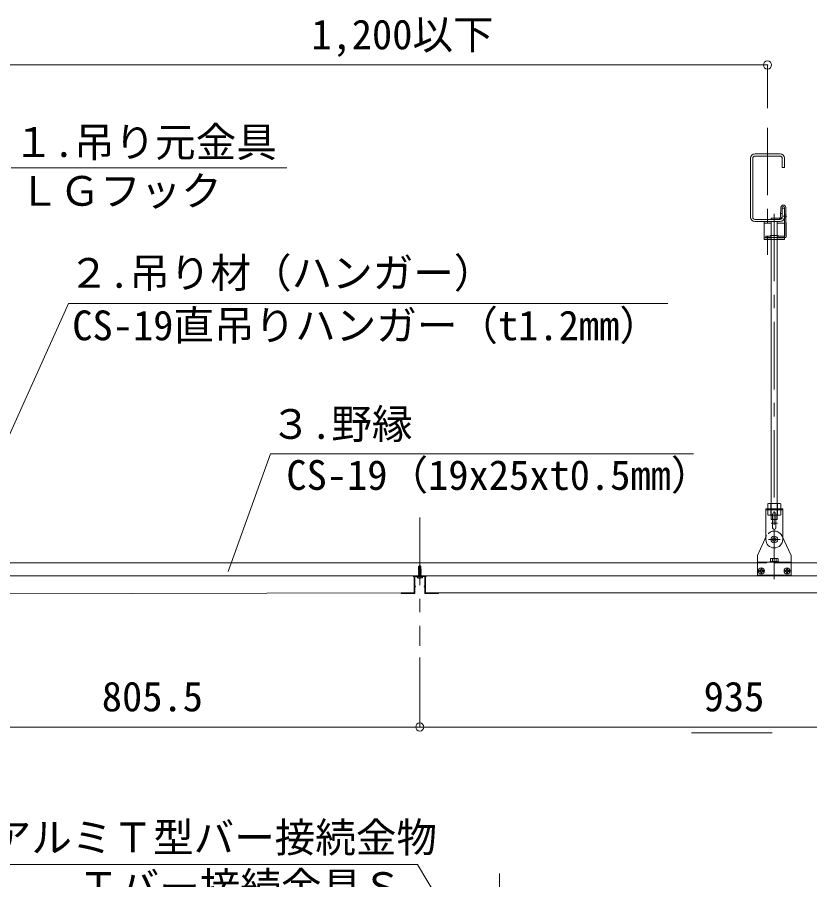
# Model space of a CAD drawing. Units: millimetres on the paper, enlarged 5 times, with parts at other scales. Extents: x -1379 to 1379, y -984 to 973.
# Drawn here: x -534.9 to -241.8, y -329.6 to -10.6 of the extents above; entities that cross this region are included whole.
import ezdxf
from ezdxf.enums import TextEntityAlignment as Align

# ---------------------------------------------------------------- set-up
doc = ezdxf.new("R2010")
doc.units = ezdxf.units.MM
doc.header["$LTSCALE"] = 5
doc.header["$PDMODE"] = 32
doc.header["$PDSIZE"] = 3
for name, pattern in [('CHAIN1', [8, 5, -1, 1, -1]), ('DASHED1', [1.8, 1.2, -0.6]), ('DOUBLE_CHAIN1', [8.8, 5, -1, 0.6, -0.6, 0.6, -1]), ('LONG_DASHED1', [7, 6, -1])]:
    doc.linetypes.add(name, pattern=pattern)
for name, color, linetype, lineweight in [('2-0_中心線', 3, 'Continuous', 18), ('2-1_中線', 7, 'Continuous', 18), ('2-2_太線１', 3, 'Continuous', 18), ('2-4_細線', 7, 'Continuous', 18), ('2-5_寸法', 4, 'Continuous', 9), ('2-6_文字', 7, 'Continuous', 18)]:
    doc.layers.add(name, color=color, linetype=linetype, lineweight=lineweight)
doc.styles.add('ＭＳ ゴシック', font='')
doc.styles.get('ＭＳ ゴシック').set_extended_font_data('MS Gothic')

msp = doc.modelspace()

# ---------------------------------------------------------------- linework, layer by layer
at = {"layer": '2-0_中心線', "color": 4, "linetype": 'CHAIN1', "lineweight": 9}
for p, q in [((-257.419, -51.462), (-257.419, -98.436)), ((-254.919, -83.258), (-254.919, -218.42)), ((-251.582, -84.22), (-250.326, -84.22)), ((-386.044, -195.63), (-386.044, -243.048)), ((-254.919, -200.017), (-254.919, -208.3)), ((-257.035, -203.748), (-252.732, -203.748)), ((-254.919, -216.565), (-254.919, -208.014)), ((-356.544, -327.308), (-356.544, -876.408))]:
    msp.add_line(p, q, dxfattribs=at)
at = {"layer": '2-0_中心線'}
for p, q in [((-252.563, -84.397), (-252.452, -80.909)), ((-252.064, -84.432), (-251.953, -80.944)), ((-251.204, -80.97), (-251.071, -91.58)), ((-250.704, -80.97), (-250.558, -91.817)), ((-256.071, -84.873), (-256.071, -85.373)), ((-253.311, -84.873), (-256.071, -84.873)), ((-253.311, -85.373), (-256.071, -85.373)), ((-256.044, -86.173), (-256.044, -190.373)), ((-253.794, -86.173), (-253.794, -190.373)), ((-258.044, -91.58), (-258.044, -92.08)), ((-258.044, -91.58), (-256.419, -91.58)), ((-250.808, -92.08), (-258.044, -92.08)), ((-256.294, -91.33), (-253.794, -91.33)), ((-256.044, -91.83), (-256.044, -91.33)), ((-253.794, -91.83), (-253.794, -91.33)), ((-253.544, -91.33), (-253.794, -91.33)), ((-253.419, -91.58), (-251.071, -91.58))]:
    msp.add_line(p, q, dxfattribs=at)
at = {"layer": '2-0_中心線', "linetype": 'DASHED1'}
for p, q in [((-253.311, -84.873), (-252.311, -84.873)), ((-252.498, -83.248), (-251.997, -83.248)), ((-251.071, -83.595), (-250.571, -83.595)), ((-251.071, -84.845), (-250.571, -84.845))]:
    msp.add_line(p, q, dxfattribs=at)
at = {"layer": '2-0_中心線', "linetype": 'DOUBLE_CHAIN1'}
for p, q in [((-258.669, -92.823), (-258.669, -86.173)), ((-258.669, -86.748), (-256.169, -86.748)), ((-251.169, -86.748), (-253.669, -86.748)), ((-251.169, -92.823), (-251.169, -86.173)), ((-258.669, -92.248), (-256.169, -92.248)), ((-251.169, -92.248), (-253.669, -92.248)), ((-258.669, -92.823), (-251.169, -92.823))]:
    msp.add_line(p, q, dxfattribs=at)
at = {"layer": '2-0_中心線'}
for centre, radius, start, end in [((-251.579, -80.97), 0.875, 0, 176), ((-251.579, -80.97), 0.375, 0, 176), ((-253.311, -84.123), 0.75, 270, 356), ((-253.311, -84.123), 1.25, 270, 356), ((-256.531, -91.368), 0.239, 297.72609, 9.14378), ((-256.294, -91.83), 0.25, 270, 359.99998), ((-253.544, -91.83), 0.25, 179.99998, 269.99997), ((-253.308, -91.368), 0.239, 170.85619, 242.27388), ((-250.808, -91.83), 0.25, 270, 3)]:
    msp.add_arc(centre, radius, start, end, dxfattribs=at)
at = {"layer": '2-1_中線'}
for p, q in [((-263.669, -84.573), (-263.669, -62.773)), ((-262.869, -84.573), (-262.869, -62.773)), ((-262.069, -61.173), (-252.769, -61.173)), ((-262.069, -61.973), (-252.769, -61.973)), ((-251.969, -62.773), (-251.969, -66.173)), ((-251.169, -62.773), (-251.169, -66.173)), ((-251.169, -66.173), (-251.969, -66.173)), ((-251.169, -81.173), (-251.969, -81.173)), ((-251.969, -84.573), (-251.969, -81.173)), ((-251.169, -84.573), (-251.169, -81.173)), ((-262.069, -85.373), (-252.769, -85.373)), ((-262.069, -86.173), (-252.769, -86.173)), ((-251.794, -192.373), (-258.044, -192.373)), ((-258.044, -192.373), (-258.044, -203.748)), ((-251.794, -192.373), (-251.794, -203.748)), ((-261.169, -209.623), (-257.749, -202.322)), ((-248.669, -209.623), (-252.09, -202.322)), ((-261.169, -209.623), (-261.169, -216.873)), ((-248.669, -209.623), (-248.669, -216.873)), ((-261.169, -212.123), (-248.669, -212.123)), ((-248.669, -216.873), (-261.169, -216.873)), ((-383.919, -217.173), (-388.169, -217.173)), ((-388.169, -217.673), (-388.169, -223.423)), ((-387.919, -217.423), (-387.919, -220.923)), ((-384.169, -217.423), (-387.919, -217.423)), ((-384.169, -217.423), (-384.169, -220.923)), ((-383.919, -217.673), (-383.919, -223.423)), ((-387.919, -221.423), (-387.919, -223.673)), ((-384.169, -221.423), (-384.169, -223.673)), ((-581.169, -223.923), (-392.919, -223.423)), ((-388.169, -223.423), (-392.919, -223.423)), ((-379.169, -223.423), (-160.419, -223.423))]:
    msp.add_line(p, q, dxfattribs=at)
at = {"layer": '2-1_中線', "color": 3}
for p, q in [((-257.041, -190.373), (-257.369, -190.563)), ((-257.369, -192.373), (-257.369, -190.563)), ((-252.798, -190.373), (-257.041, -190.373)), ((-256.144, -192.373), (-256.144, -190.563)), ((-253.694, -192.373), (-253.694, -190.563)), ((-252.798, -190.373), (-252.469, -190.563)), ((-252.469, -192.373), (-252.469, -190.563)), ((-257.369, -192.373), (-252.469, -192.373)), ((-256.363, -210.998), (-256.363, -211.873)), ((-256.363, -211.873), (-253.476, -211.873)), ((-256.196, -210.79), (-256.313, -210.848)), ((-256.113, -210.748), (-253.726, -210.748)), ((-256.023, -210.771), (-255.641, -210.873)), ((-255.641, -210.877), (-255.641, -211.873)), ((-253.815, -210.77), (-254.198, -210.871)), ((-254.198, -210.871), (-254.198, -211.873)), ((-253.644, -210.788), (-253.528, -210.846)), ((-253.476, -210.998), (-253.476, -211.873)), ((-253.419, -212.123), (-253.419, -211.873))]:
    msp.add_line(p, q, dxfattribs=at)
at = {"layer": '2-1_中線', "linetype": 'DASHED1'}
for p, q in [((-251.794, -192.773), (-258.044, -192.773)), ((-248.669, -212.423), (-261.169, -212.423))]:
    msp.add_line(p, q, dxfattribs=at)
at = {"layer": '2-1_中線', "color": 3, "linetype": 'DASHED1'}
for p, q in [((-252.469, -192.773), (-257.369, -192.773)), ((-257.369, -192.798), (-257.369, -194.609)), ((-256.144, -192.798), (-256.144, -194.609)), ((-253.694, -192.798), (-253.694, -194.609)), ((-252.469, -192.798), (-252.469, -194.609)), ((-257.041, -194.798), (-257.369, -194.609)), ((-257.041, -194.798), (-252.798, -194.798)), ((-252.798, -194.798), (-252.469, -194.609))]:
    msp.add_line(p, q, dxfattribs=at)
at = {"layer": '2-1_中線', "color": 3}
msp.add_lwpolyline([(-253.419, -211.873), (-256.419, -211.873), (-256.419, -212.123)], dxfattribs=at)
at = {"layer": '2-1_中線'}
for points in [[(-392.919, -223.423), (-392.919, -223.673), (-387.919, -223.673)], [(-383.919, -223.423), (-379.169, -223.423), (-379.169, -223.673), (-384.169, -223.673)]]:
    msp.add_lwpolyline(points, dxfattribs=at)
at = {"layer": '2-1_中線', "linetype": 'DASHED1'}
msp.add_circle((-254.919, -203.748), 0.625, dxfattribs=at)
at = {"layer": '2-1_中線'}
for centre in [(-259.669, -215.373), (-250.169, -215.373)]:
    msp.add_circle(centre, 0.5, dxfattribs=at)
for centre, radius, start, end in [((-262.069, -62.773), 1.6, 90, 180), ((-262.069, -62.773), 0.8, 90, 180), ((-252.769, -62.773), 1.6, 0, 90), ((-252.769, -62.773), 0.8, 0, 90), ((-262.069, -84.573), 1.6, 180, 270), ((-262.069, -84.573), 0.8, 180, 270), ((-252.769, -84.573), 1.6, 270, 0), ((-252.769, -84.573), 0.8, 270, 0), ((-254.919, -203.748), 3.125, 180, 0), ((-388.169, -217.423), 0.25, 90, 270), ((-383.919, -217.423), 0.25, 270, 90), ((-387.919, -221.173), 0.25, 270, 90), ((-384.169, -221.173), 0.25, 90, 270)]:
    msp.add_arc(centre, radius, start, end, dxfattribs=at)
at = {"layer": '2-1_中線', "color": 3}
for centre, radius, start, end in [((-256.569, -192.066), 1.703, 96.34296, 118.04134), ((-256.799, -191.592), 1.22, 57.5712, 88.0446), ((-254.919, -194.427), 4.054, 72.41205, 107.58797), ((-253.04, -191.592), 1.22, 91.95543, 122.42883), ((-253.27, -192.066), 1.703, 61.95869, 83.65707), ((-256.113, -210.998), 0.25, 90, 180), ((-256.084, -211.013), 0.25, 75.94201, 116.60205), ((-254.914, -212.859), 2.111, 70.16671, 110.15114), ((-253.755, -211.013), 0.25, 63.73468, 103.86023), ((-253.726, -210.998), 0.25, 0, 90)]:
    msp.add_arc(centre, radius, start, end, dxfattribs=at)
at = {"layer": '2-1_中線', "color": 3, "linetype": 'DASHED1'}
for centre, radius, start, end in [((-256.569, -193.105), 1.703, 241.95869, 263.65707), ((-256.799, -193.579), 1.22, 271.95543, 302.42883), ((-254.919, -190.744), 4.054, 252.41205, 287.58797), ((-253.04, -193.579), 1.22, 237.5712, 268.0446), ((-253.27, -193.105), 1.703, 276.34296, 298.04134)]:
    msp.add_arc(centre, radius, start, end, dxfattribs=at)
at = {"layer": '2-1_中線', "linetype": 'DASHED1'}
msp.add_arc((-254.919, -203.748), 3.125, 25.10152, 154.89848, dxfattribs=at)
at = {"layer": '2-2_太線１', "linetype": 'DASHED1'}
for p, q in [((-256.044, -196.374), (-256.044, -190.373)), ((-253.794, -196.374), (-253.794, -190.373)), ((-256.044, -196.374), (-253.794, -196.374))]:
    msp.add_line(p, q, dxfattribs=at)
at = {"layer": '2-2_太線１'}
for p, q in [((-255.544, -194.373), (-255.544, -199.373)), ((-254.294, -194.373), (-254.294, -199.373)), ((-261.169, -212.423), (-548.669, -212.423)), ((-386.135, -213.443), (-386.469, -213.677)), ((-386.469, -214.673), (-386.469, -213.677)), ((-386.344, -213.743), (-386.469, -213.677)), ((-386.067, -213.548), (-386.344, -213.743)), ((-386.269, -213.899), (-386.067, -213.548)), ((-386.044, -213.423), (-386.135, -213.443)), ((-386.135, -213.443), (-386.067, -213.548)), ((-386.067, -213.548), (-386.044, -213.423)), ((-386.02, -213.533), (-386.044, -213.423)), ((-385.682, -213.735), (-385.619, -213.677)), ((-385.619, -214.673), (-385.619, -213.677)), ((-104.838, -212.423), (-248.669, -212.423)), ((-386.569, -215.247), (-386.419, -215.161)), ((-386.569, -215.247), (-386.319, -215.205)), ((-386.569, -215.272), (-386.318, -215.23)), ((-386.569, -215.272), (-386.569, -215.247)), ((-386.569, -215.272), (-386.419, -215.359)), ((-386.569, -215.625), (-385.519, -215.449)), ((-386.569, -215.6), (-386.419, -215.513)), ((-386.569, -215.625), (-386.569, -215.6)), ((-386.569, -215.625), (-386.419, -215.712)), ((-386.569, -215.977), (-385.519, -215.801)), ((-386.569, -215.952), (-386.419, -215.866)), ((-386.569, -215.977), (-386.569, -215.952)), ((-386.569, -215.977), (-386.419, -216.064)), ((-386.557, -216.298), (-386.419, -216.218)), ((-386.547, -216.343), (-386.557, -216.298)), ((-386.557, -216.65), (-386.419, -216.571)), ((-386.547, -216.696), (-386.557, -216.65)), ((-386.547, -216.343), (-385.519, -216.154)), ((-386.547, -216.343), (-386.431, -216.41)), ((-386.547, -216.696), (-385.519, -216.506)), ((-386.547, -216.696), (-386.431, -216.762)), ((-386.547, -217.053), (-385.519, -216.864)), ((-386.544, -214.935), (-386.525, -214.869)), ((-386.544, -214.935), (-386.336, -214.902)), ((-386.544, -214.935), (-386.419, -215.007)), ((-386.525, -214.869), (-386.419, -214.808)), ((-386.525, -214.869), (-386.34, -214.826)), ((-386.469, -214.673), (-386.398, -214.673)), ((-386.431, -216.41), (-385.669, -216.24)), ((-386.431, -216.762), (-385.669, -216.593)), ((-386.419, -214.808), (-386.419, -214.673)), ((-386.391, -214.802), (-386.419, -214.808)), ((-386.419, -215.007), (-386.381, -214.997)), ((-386.419, -215.161), (-386.419, -215.007)), ((-386.372, -215.15), (-386.419, -215.161)), ((-385.669, -215.337), (-386.419, -215.513)), ((-386.419, -215.359), (-386.361, -215.345)), ((-386.419, -215.513), (-386.419, -215.359)), ((-386.419, -215.712), (-385.669, -215.535)), ((-385.669, -215.69), (-386.419, -215.866)), ((-386.419, -215.866), (-386.419, -215.712)), ((-386.419, -216.064), (-385.669, -215.888)), ((-385.669, -216.042), (-386.419, -216.218)), ((-386.419, -216.218), (-386.419, -216.064)), ((-385.669, -216.395), (-386.419, -216.571)), ((-386.419, -216.571), (-386.419, -216.41)), ((-385.669, -216.752), (-386.419, -216.929)), ((-386.419, -216.929), (-386.419, -216.762)), ((-386.398, -214.673), (-386.391, -214.802)), ((-385.998, -214.798), (-386.392, -214.798)), ((-386.34, -214.826), (-386.391, -214.802)), ((-386.381, -214.997), (-386.336, -214.902)), ((-386.381, -214.997), (-386.372, -215.15)), ((-386.319, -215.205), (-386.372, -215.15)), ((-386.361, -215.345), (-386.318, -215.23)), ((-386.361, -215.345), (-386.358, -215.407)), ((-386.344, -213.743), (-386.344, -214.798)), ((-386.34, -214.826), (-386.336, -214.902)), ((-386.319, -215.205), (-386.318, -215.23)), ((-386.269, -213.899), (-386.269, -214.798)), ((-385.964, -214.673), (-386.153, -215.371)), ((-386.131, -215.291), (-385.669, -215.183)), ((-386.131, -215.291), (-386.051, -215.185)), ((-386.057, -213.774), (-386.094, -213.839)), ((-386.094, -213.839), (-386.094, -215.155)), ((-385.669, -214.985), (-386.074, -215.08)), ((-386.044, -215.159), (-386.074, -215.08)), ((-386.051, -215.185), (-385.519, -215.096)), ((-386.044, -215.159), (-386.051, -215.185)), ((-386.03, -214.915), (-385.669, -214.83)), ((-386.03, -214.915), (-385.958, -214.842)), ((-385.843, -214.673), (-385.972, -214.703)), ((-385.928, -214.73), (-385.972, -214.703)), ((-385.964, -214.673), (-385.619, -214.673)), ((-385.928, -214.73), (-385.958, -214.842)), ((-385.958, -214.842), (-385.588, -214.783)), ((-385.928, -214.73), (-385.685, -214.673)), ((-385.868, -213.748), (-385.885, -213.736)), ((-385.769, -213.936), (-385.769, -214.673)), ((-385.588, -214.783), (-385.669, -214.83)), ((-385.669, -214.985), (-385.669, -214.83)), ((-385.519, -215.096), (-385.669, -215.183)), ((-385.669, -215.337), (-385.669, -215.183)), ((-385.519, -215.449), (-385.669, -215.535)), ((-385.669, -215.69), (-385.669, -215.535)), ((-385.519, -215.801), (-385.669, -215.888)), ((-385.669, -216.042), (-385.669, -215.888)), ((-385.519, -216.154), (-385.669, -216.24)), ((-385.519, -216.506), (-385.669, -216.593)), ((-385.519, -216.864), (-385.669, -216.951)), ((-385.588, -214.783), (-385.619, -214.673)), ((-385.519, -215.096), (-385.519, -215.071)), ((-385.519, -215.449), (-385.519, -215.424)), ((-385.519, -215.801), (-385.519, -215.776)), ((-385.519, -216.154), (-385.519, -216.129)), ((-385.519, -216.506), (-385.519, -216.481)), ((-385.519, -216.864), (-385.519, -216.839)), ((-104.838, -217.173), (-592.419, -217.173)), ((-385.044, -217.548), (-387.044, -217.548)), ((-387.044, -217.548), (-387.044, -217.623)), ((-385.169, -217.423), (-386.919, -217.423)), ((-386.569, -217.423), (-386.49, -217.344)), ((-386.557, -217.008), (-386.419, -216.929)), ((-386.547, -217.053), (-386.557, -217.008)), ((-386.547, -217.053), (-386.431, -217.12)), ((-386.487, -217.223), (-386.49, -217.344)), ((-386.49, -217.344), (-385.599, -217.344)), ((-386.487, -217.223), (-385.531, -217.223)), ((-386.431, -217.12), (-385.669, -216.951)), ((-386.419, -217.223), (-386.419, -217.12)), ((-385.669, -217.105), (-386.172, -217.223)), ((-385.713, -217.223), (-385.519, -217.191)), ((-385.519, -217.191), (-385.669, -217.105)), ((-385.602, -217.223), (-385.599, -217.344)), ((-385.519, -217.423), (-385.599, -217.344)), ((-385.555, -217.223), (-385.519, -217.216)), ((-385.519, -217.216), (-385.531, -217.223)), ((-385.519, -217.216), (-385.519, -217.191)), ((-385.044, -217.548), (-385.044, -217.623))]:
    msp.add_line(p, q, dxfattribs=at)
at = {"layer": '2-2_太線１', "linetype": 'DOUBLE_CHAIN1'}
msp.add_line((-253.729, -197.685), (-256.109, -197.685), dxfattribs=at)
at = {"layer": '2-2_太線１', "linetype": 'LONG_DASHED1'}
for p, q in [((-386.619, -218.018), (-386.331, -217.439)), ((-386.044, -217.287), (-386.331, -217.439)), ((-386.044, -217.287), (-385.758, -217.439)), ((-385.469, -218.018), (-385.758, -217.439))]:
    msp.add_line(p, q, dxfattribs=at)
at = {"layer": '2-2_太線１'}
for points in [[(-385.619, -213.677), (-385.954, -213.443), (-386.044, -213.423)], [(-386.569, -215.6), (-385.519, -215.424), (-385.669, -215.337)], [(-386.569, -215.952), (-385.519, -215.776), (-385.669, -215.69)], [(-386.557, -216.298), (-385.519, -216.129), (-385.669, -216.042)], [(-386.557, -216.65), (-385.519, -216.481), (-385.669, -216.395)], [(-386.557, -217.008), (-385.519, -216.839), (-385.669, -216.752)], [(-386.044, -215.159), (-385.519, -215.071), (-385.669, -214.985)], [(-385.659, -216.401), (-385.669, -216.246), (-385.669, -216.24)], [(-385.659, -216.753), (-385.669, -216.598), (-385.669, -216.593)], [(-385.659, -217.111), (-385.669, -216.956), (-385.669, -216.951)]]:
    msp.add_lwpolyline(points, dxfattribs=at)
msp.add_circle((-254.919, -203.748), 1.25, dxfattribs=at)
for centre, radius, start, end in [((-254.919, -194.373), 0.625, 0, 180), ((-254.919, -199.373), 0.625, 180, 0), ((-386.348, -213.606), 0.336, 329.99998, 12.5), ((-385.692, -213.461), 0.336, 192.5, 235), ((-386.282, -215.236), 0.188, 246.07925, 313.5446), ((-385.953, -213.834), 0.12, 54.99998, 149.99998), ((-386, -213.936), 0.23, 0, 54.99998), ((-385.782, -213.626), 0.148, 235, 312.84566), ((-385.495, -213.936), 0.275, 132.84566, 180), ((-386.919, -217.548), 0.125, 90, 180), ((-386.744, -217.623), 0.3, 180, 238.10921), ((-386.044, -216.498), 1.625, 238.10921, 301.89078), ((-385.344, -217.623), 0.3, 301.89078, 0), ((-385.169, -217.548), 0.125, 0, 90)]:
    msp.add_arc(centre, radius, start, end, dxfattribs=at)
at = {"layer": '2-4_細線', "color": 4, "lineweight": 9}
msp.add_line((-537.126, -66.323), (-435.243, -66.323), dxfattribs=at)
at = {"layer": '2-5_寸法'}
for p, q in [((-257.419, -28.264), (-557.419, -28.264)), ((-257.419, -28.264), (-257.419, -44.248)), ((-441.247, -172.025), (-456.95, -215.601)), ((-441.247, -172.025), (-284.784, -172.025)), ((-386.044, -273.08), (-386.044, -247.315))]:
    msp.add_line(p, q, dxfattribs=at)
for points in [[(-552.474, -197.355), (-515.967, -116.527), (-294.277, -116.527)], [(-587.419, -273.08), (-386.044, -273.08), (-153.544, -273.08)]]:
    msp.add_lwpolyline(points, dxfattribs=at)
at = {"layer": '2-5_寸法', "color": 3}
for p in [(-257.419, -28.264), (-386.044, -273.08)]:
    msp.add_point(p, dxfattribs=at)
at = {"layer": '2-6_文字'}
for p, q in [((-260.419, -215.311), (-260.419, -215.373)), ((-260.419, -215.436), (-260.419, -215.373)), ((-260.294, -215.186), (-259.982, -215.186)), ((-260.294, -215.561), (-259.982, -215.561)), ((-259.857, -214.748), (-259.857, -215.061)), ((-259.857, -215.998), (-259.857, -215.686)), ((-259.732, -214.623), (-259.669, -214.623)), ((-259.732, -216.123), (-259.669, -216.123)), ((-259.607, -214.623), (-259.669, -214.623)), ((-259.607, -216.123), (-259.669, -216.123)), ((-259.482, -214.748), (-259.482, -215.061)), ((-259.482, -215.998), (-259.482, -215.686)), ((-259.044, -215.186), (-259.357, -215.186)), ((-259.044, -215.561), (-259.357, -215.561)), ((-258.919, -215.311), (-258.919, -215.373)), ((-258.919, -215.436), (-258.919, -215.373)), ((-250.919, -215.311), (-250.919, -215.373)), ((-250.919, -215.436), (-250.919, -215.373)), ((-250.794, -215.186), (-250.482, -215.186)), ((-250.794, -215.561), (-250.482, -215.561)), ((-250.357, -214.748), (-250.357, -215.061)), ((-250.357, -215.998), (-250.357, -215.686)), ((-250.232, -214.623), (-250.169, -214.623)), ((-250.232, -216.123), (-250.169, -216.123)), ((-250.107, -214.623), (-250.169, -214.623)), ((-250.107, -216.123), (-250.169, -216.123)), ((-249.982, -214.748), (-249.982, -215.061)), ((-249.982, -215.998), (-249.982, -215.686)), ((-249.544, -215.186), (-249.857, -215.186)), ((-249.544, -215.561), (-249.857, -215.561)), ((-249.419, -215.311), (-249.419, -215.373)), ((-249.419, -215.436), (-249.419, -215.373)), ((-285.522, -275.286), (-255.702, -275.286))]:
    msp.add_line(p, q, dxfattribs=at)
at = {"layer": '2-6_文字', "color": 4, "lineweight": 9}
for p, q in [((-566.646, -323.979), (-386.934, -323.979)), ((-386.934, -323.979), (-357.453, -372.676))]:
    msp.add_line(p, q, dxfattribs=at)
at = {"layer": '2-6_文字'}
for centre in [(-259.669, -215.373), (-250.169, -215.373)]:
    msp.add_circle(centre, 1.125, dxfattribs=at)
for centre, start, end in [((-260.294, -215.311), 90, 180), ((-260.294, -215.436), 180, 270), ((-259.982, -215.061), 270, 0), ((-259.982, -215.686), 0, 90), ((-259.732, -214.748), 90, 180), ((-259.732, -215.998), 180, 270), ((-259.607, -214.748), 0, 90), ((-259.607, -215.998), 270, 0), ((-259.357, -215.061), 180, 270), ((-259.357, -215.686), 90, 180), ((-259.044, -215.311), 0, 90), ((-259.044, -215.436), 270, 0), ((-250.794, -215.311), 90, 180), ((-250.794, -215.436), 180, 270), ((-250.482, -215.061), 270, 0), ((-250.482, -215.686), 0, 90), ((-250.232, -214.748), 90, 180), ((-250.232, -215.998), 180, 270), ((-250.107, -214.748), 0, 90), ((-250.107, -215.998), 270, 0), ((-249.857, -215.061), 180, 270), ((-249.857, -215.686), 90, 180), ((-249.544, -215.311), 0, 90), ((-249.544, -215.436), 270, 0)]:
    msp.add_arc(centre, 0.125, start, end, dxfattribs=at)

# ---------------------------------------------------------------- texts
at = {"layer": '2-5_寸法', "color": 7, "style": 'ＭＳ ゴシック'}
for s, p in [('1,200以下', (-426.169, -25.764)), ('805.5', (-503.648, -270.58)), ('935', (-281.044, -270.58))]:
    msp.add_text(s, height=11, dxfattribs=at).set_placement(p, align=Align.BOTTOM_LEFT)
at = {"layer": '2-6_文字', "style": 'ＭＳ ゴシック'}
for s, p in [('１.吊り元金具', (-536.431, -65.58)), ('ＬＧフック', (-534.283, -83.63)), ('２.吊り材（ハンガー）', (-515.967, -113.964)), ('CS-19直吊りハンガー（t1.2mm）', (-514.573, -133.366)), ('３.野縁', (-441.247, -169.83)), ('CS-19（19x25xt0.5mm）', (-435.386, -188.693)), ('９.アルミＴ型バー接続金物', (-567.208, -322.711)), ('Ｔバー接続金具Ｓ', (-512.402, -341.068))]:
    msp.add_text(s, height=11, dxfattribs=at).set_placement(p, align=Align.BOTTOM_LEFT)

doc.saveas('drawing.dxf')
